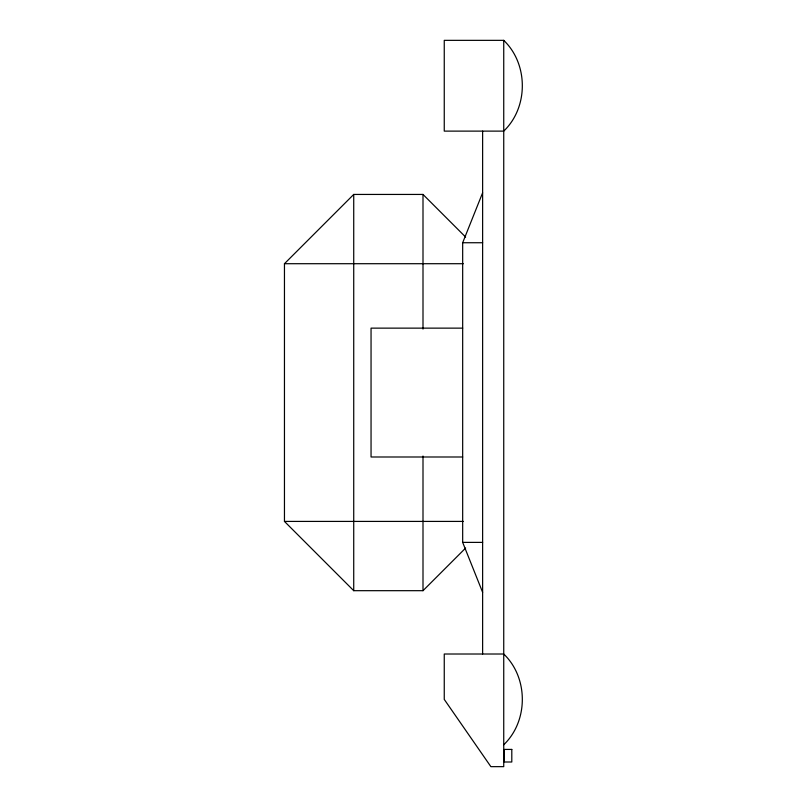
<?xml version="1.0" encoding="UTF-8"?>
<svg xmlns="http://www.w3.org/2000/svg" width="807" height="807" viewBox="0 0 807 807"><rect width="100%" height="100%" fill="white"/><g stroke="black" fill="none" stroke-linecap="round" stroke-linejoin="round"><path stroke-width="1.21" d="M482.626 592.328L462.673 542.385L462.673 242.736L482.626 192.792M503.739 744.77C528.514 721.034 528.514 677.749 503.739 654.013L444.253 654.013L444.253 699.397L490.878 766.65L503.739 766.65L503.739 40.35L444.253 40.35L444.253 131.117L503.739 131.117C528.514 107.371 528.514 64.096 503.739 40.35M465.629 548.054L422.999 590.684L353.728 590.684L284.457 521.413L284.457 263.707L353.728 194.437L422.999 194.437L465.629 237.066M462.673 242.736L482.626 242.736M284.457 263.707L463.309 263.707M462.673 328.136L371.049 328.136L371.049 456.994L462.673 456.994M284.457 521.413L463.309 521.413M462.673 542.385L482.626 542.385M482.626 131.117L482.626 654.013M422.999 194.437L422.999 329.074M422.999 456.046L422.999 590.684M353.728 194.437L353.728 590.684M511.799 749.421L504.314 749.421L504.314 762L511.799 762L511.799 749.421"/></g></svg>
